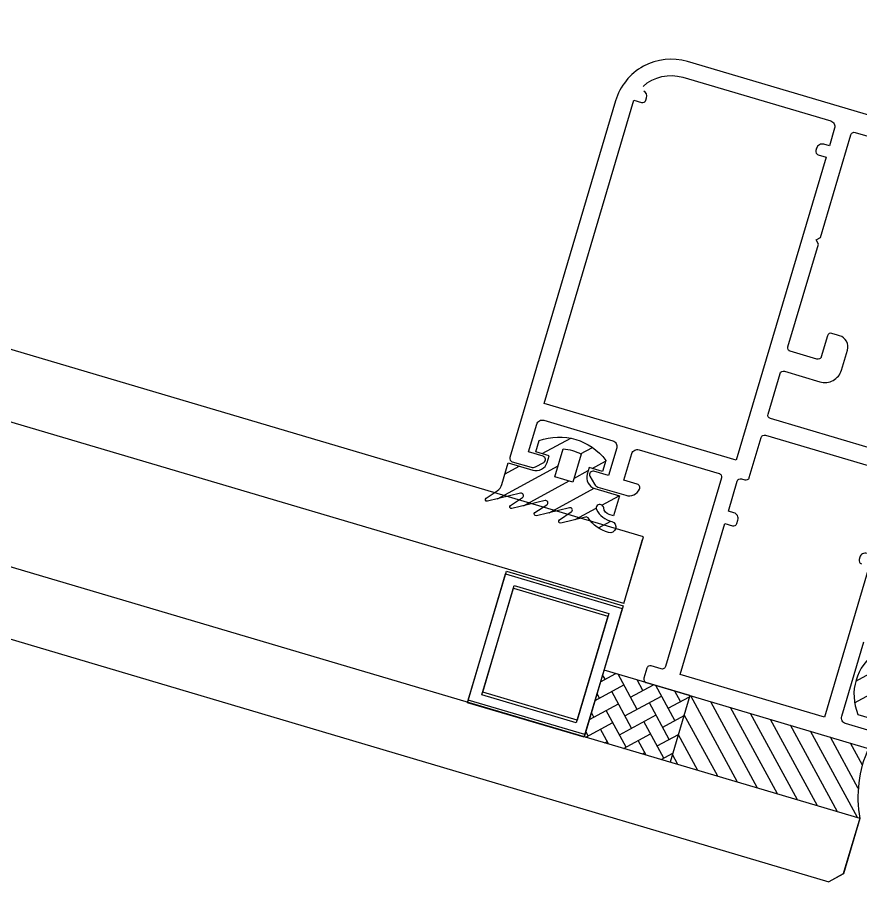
# Model space of a CAD drawing. Header units: millimetres. Extents: x 62878 to 70819, y -67946 to -61850.
# Drawn here: x 66946.26 to 66953.54, y -67000.79 to -66993.33 of the extents above; entities that cross this region are included whole.
import ezdxf

# ---------------------------------------------------------------- set-up
doc = ezdxf.new("R2010")
doc.units = ezdxf.units.MM
doc.layers.add('DOGRAMA', color=171, linetype='Continuous', lineweight=0)
doc.layers.add('DOĞRAMA-yeni', color=40, linetype='Continuous')
pattern_1 = [(28.50578, (66852.962, -66955.74952), (-0.07576304, 0.13950457), [])]

# ---------------------------------------------------------------- blocks, each defined once
blk = doc.blocks.new('SPANDREL 98')
at = {"layer": 'DOĞRAMA-yeni', "color": 122, "lineweight": -2}
for p, q in [((46272.9186, 27296.6694), (46178.747, 27268.8314)), ((46272.9925, 27296.0656), (46179.0128, 27268.2843)), ((46180.6158, 27271.26), (46186.6579, 27273.044)), ((46180.7857, 27270.6846), (46187.0662, 27272.5389)), ((46180.7857, 27270.6846), (46180.6227, 27271.2366)), ((46178.747, 27268.8314), (46178.8886, 27268.3519)), ((46178.8886, 27268.3519), (46179.0128, 27268.2843))]:
    blk.add_line(p, q, dxfattribs=at)
for points in [[(46181.1267, 27269.5295), (46182.1337, 27269.8268), (46181.8053, 27270.9393), (46180.7982, 27270.642)], [(46181.1943, 27269.6537), (46182.0095, 27269.8944), (46181.7377, 27270.8151), (46180.9225, 27270.5744)]]:
    blk.add_lwpolyline(points, close=True, dxfattribs=at)

msp = doc.modelspace()

# ---------------------------------------------------------------- hatches: boundary and pattern name
at = {"layer": 'DOGRAMA', "lineweight": -2}
h = msp.add_hatch(dxfattribs=at)
h.set_pattern_fill('ANSI31', color=256, scale=0.05, angle=-16.49422, style=0)
h.set_pattern_definition(pattern_1)
edge = h.paths.add_edge_path(flags=16)
edge.add_arc((66950.9397, -66997.4549), 0.4, 61.96883, 85.04274, ccw=False)
edge.add_line((66951.1277, -66997.1018), (66951.0562, -66997.3434))
edge.add_line((66951.0562, -66997.3434), (66950.9028, -66997.2979))
edge.add_line((66950.9028, -66997.2979), (66950.9743, -66997.0564))
edge = h.paths.add_edge_path()
edge.add_arc((66950.9397, -66997.4549), 0.5, 36.63589, 110.37568, ccw=False)
edge.add_line((66951.3409, -66997.1565), (66951.3126, -66997.2524))
edge.add_line((66951.3126, -66997.2524), (66951.1975, -66997.2183))
edge.add_line((66951.1975, -66997.2183), (66951.1805, -66997.2759))
edge.add_arc((66951.2763, -66997.3043), 0.1, 163.50578, 253.50578)
edge.add_line((66951.2479, -66997.4002), (66951.4589, -66997.4626))
edge.add_line((66951.4589, -66997.4626), (66951.4078, -66997.6352))
edge.add_line((66951.4078, -66997.6352), (66951.3699, -66997.624))
edge.add_arc((66951.3884, -66997.5617), 0.065, 185.09645, 253.50578, ccw=False)
edge.add_arc((66951.2911, -66997.5704), 0.0327, 5.09645, 198.93606)
edge.add_arc((66951.4368, -66997.4887), 0.1993, 207.58956, 257.85547)
edge.add_arc((66951.3794, -66997.7311), 0.05, -105.52206, 71.99118, ccw=False)
edge.add_arc((66951.4527, -66997.4678), 0.3233, 215.12012, 254.44643, ccw=False)
edge.add_arc((66951.1719, -66997.6653), 0.02, 35.12012, 103.50579)
edge.add_line((66951.1672, -66997.6458), (66950.9532, -66997.6972))
edge.add_arc((66950.9497, -66997.6826), 0.015, 123.50578, 283.50578, ccw=False)
edge.add_line((66950.9414, -66997.6701), (66951.0441, -66997.6022))
edge.add_arc((66951.0331, -66997.5855), 0.02, 303.50578, 463.50578)
edge.add_line((66951.0284, -66997.566), (66950.7423, -66997.6348))
edge.add_arc((66950.7388, -66997.6202), 0.015, 123.50578, 283.50578, ccw=False)
edge.add_line((66950.7305, -66997.6077), (66950.8332, -66997.5397))
edge.add_arc((66950.8221, -66997.523), 0.02, 303.50578, 463.50578)
edge.add_line((66950.8175, -66997.5036), (66950.5313, -66997.5723))
edge.add_arc((66950.5278, -66997.5577), 0.015, 123.50578, 283.50578, ccw=False)
edge.add_line((66950.5196, -66997.5452), (66950.6222, -66997.4772))
edge.add_arc((66950.6112, -66997.4606), 0.02, 303.50578, 463.50578)
edge.add_line((66950.6065, -66997.4411), (66950.3204, -66997.5098))
edge.add_arc((66950.3169, -66997.4952), 0.015, 123.50578, 283.50578, ccw=False)
edge.add_line((66950.3086, -66997.4827), (66950.4044, -66997.4193))
edge.add_arc((66950.3492, -66997.3359), 0.1, 303.50578, 343.50578)
edge.add_line((66950.4451, -66997.3643), (66950.5, -66997.1787))
edge.add_line((66950.5, -66997.1787), (66950.711, -66997.2412))
edge.add_arc((66950.7394, -66997.1453), 0.1, 253.50578, 343.50578)
edge.add_line((66950.8353, -66997.1737), (66950.8523, -66997.1161))
edge.add_line((66950.8523, -66997.1161), (66950.7372, -66997.0821))
edge.add_line((66950.7372, -66997.0821), (66950.7656, -66996.9862))
h = msp.add_hatch(dxfattribs=at)
h.set_pattern_fill('ANSI31', color=256, scale=0.05, angle=-16.49422, style=0)
h.set_pattern_definition(pattern_1)
edge = h.paths.add_edge_path(flags=16)
edge.add_arc((66954.2668, -66999.2796), 0.6683, 156.63011, 170.38146)
edge.add_line((66953.608, -66999.168), (66953.8814, -66999.2489))
edge.add_line((66953.8814, -66999.2489), (66953.9268, -66999.0955))
edge.add_line((66953.9268, -66999.0955), (66953.6534, -66999.0145))
edge = h.paths.add_edge_path()
edge.add_line((66954.0944, -66998.8114), (66953.9889, -66998.7802))
edge.add_line((66953.9889, -66998.7802), (66953.9208, -66999.0103))
edge.add_line((66953.9208, -66999.0103), (66953.7386, -66998.9563))
edge.add_line((66953.7386, -66998.9563), (66953.7727, -66998.8413))
edge.add_line((66953.7727, -66998.8413), (66953.6768, -66998.8129))
edge.add_arc((66953.9252, -66999.1785), 0.442, 124.19814, 202.81343)
edge.add_line((66953.5178, -66999.3498), (66953.6137, -66999.3782))
edge.add_line((66953.6137, -66999.3782), (66953.6478, -66999.2632))
edge.add_line((66953.6478, -66999.2632), (66953.8299, -66999.3171))
edge.add_line((66953.8299, -66999.3171), (66953.7618, -66999.5472))
edge.add_line((66953.7618, -66999.5472), (66954.7176, -66999.8396))
edge.add_arc((66954.7318, -66999.7917), 0.05, 253.50578, 426.79595)
edge.add_line((66954.7515, -66999.7457), (66954.046, -66999.4811))
edge.add_arc((66954.0804, -66999.3871), 0.1, 163.50578, 249.93106, ccw=False)
edge.add_line((66953.9845, -66999.3588), (66954.1282, -66998.8735))
edge.add_arc((66954.0802, -66998.8593), 0.05, 343.50578, 433.50578)
h = msp.add_hatch(dxfattribs=at)
h.set_pattern_fill('AR-HBONE', color=256, scale=0.03, angle=-16.49422, style=0)
h.set_pattern_definition([(28.5058, (66957.53915, -66963.45037), (0.04818257, 0.16272197), [0.36, -0.12]), (118.5058, (66957.64461, -66963.3931), (0.04818257, 0.16272197), [0.36, -0.12])])
h.paths.add_polyline_path([(66951.5661, -66999.0379), (66951.3264, -66998.9669), (66951.156, -66999.5422), (66951.8976, -66999.7618), (66952.068, -66999.1865)])
h = msp.add_hatch(dxfattribs=at)
h.set_pattern_fill('ANSI31', color=256, scale=0.04, angle=-16.49422, style=0)
h.set_pattern_definition([(118.50578, (67083.30944, -67023.95624), (0.11160365, 0.06061043), [])])
h.paths.add_polyline_path([(66952.3253, -66999.2914, 0.414214), (66952.3595, -66999.2728), (66953.6084, -66999.6426, 0.153231), (66953.5339, -67000.2463), (66952.1628, -66999.8403)])
h.paths.add_polyline_path([(66952.068, -66999.1865), (66952.3068, -66999.2572, 0.414214), (66952.3253, -66999.2914), (66952.1628, -66999.8403), (66951.8976, -66999.7618)])

# ---------------------------------------------------------------- linework, layer by layer
for p, q in [((66951.4967, -66998.3916), (66951.6671, -66997.8163)), ((66951.156, -66999.5422), (66951.3264, -66998.9669)), ((66952.068, -66999.1865), (66951.3264, -66998.9669)), ((66952.068, -66999.1865), (66951.8976, -66999.7618)), ((66952.068, -66999.1865), (66951.8976, -66999.7618)), ((66953.5339, -67000.2463), (66953.392, -67000.7257)), ((66953.392, -67000.7257), (66953.2677, -67000.7932))]:
    msp.add_line(p, q, dxfattribs=at)
at = {"layer": 'DOGRAMA', "lineweight": -2, "ltscale": 0.5}
for points in [[(66954.2332, -66994.3627), (66952.047, -66993.7154, 0.414214), (66951.4256, -66994.0529), (66950.5142, -66997.1308, 0.414214), (66950.5345, -66997.168), (66950.6968, -66997.2161, 0.19911), (66950.7349, -66997.2121), (66950.8058, -66997.1736, 0.668097), (66950.8003, -66997.1216), (66950.674, -66997.0842), (66950.745, -66996.8445, -0.414214), (66950.8072, -66996.8107), (66951.4016, -66996.9868, -0.414214), (66951.4354, -66997.0489), (66951.3644, -66997.2886), (66951.2381, -66997.2512, 0.668097), (66951.2052, -66997.2918), (66951.2437, -66997.3628, 0.198962), (66951.2735, -66997.3869), (66951.5132, -66997.4578, 0.372839), (66951.6324, -66997.4038, 0.45685), (66951.6137, -66997.3624), (66951.4986, -66997.3284), (66951.5668, -66997.0983, -0.414214), (66951.6289, -66997.0645), (66952.3193, -66997.2689, -0.414214), (66952.3395, -66997.3062), (66951.8569, -66998.9363, -0.414214), (66951.8196, -66998.9565), (66951.7333, -66998.9309, 0.414214), (66951.696, -66998.9512), (66951.6705, -66999.0375, 0.414214), (66951.6907, -66999.0748), (66953.6755, -66999.6625, 0.414214)], [(66951.6629, -66993.9284, -0.26214), (66952.0073, -66993.8496), (66953.2825, -66994.2272, -0.414214), (66953.3163, -66994.2894), (66953.2708, -66994.4428), (66953.2229, -66994.4286, 0.414214), (66953.1608, -66994.4623), (66953.1551, -66994.4815, 0.414214), (66953.1753, -66994.5188), (66953.2425, -66994.5387), (66952.4674, -66997.1563), (66950.8085, -66996.6652), (66951.5836, -66994.0475), (66951.6508, -66994.0674, 0.414214), (66951.688, -66994.0471), (66951.6937, -66994.0279, 0.361813), (66951.6684, -66993.9692)], [(66954.5071, -66997.3119), (66952.762, -66996.7951, -0.414214), (66952.7418, -66996.7578), (66952.8454, -66996.4079, -0.414214), (66952.8827, -66996.3876), (66953.1895, -66996.4785, 0.414214), (66953.3759, -66996.3772), (66953.427, -66996.2046, 0.414214), (66953.3596, -66996.0804), (66953.3404, -66996.0747), (66953.2924, -66996.0605, 0.414214), (66953.2552, -66996.0807), (66953.2012, -66996.2629, -0.414214), (66953.1639, -66996.2832), (66952.9338, -66996.215, -0.414214), (66952.9136, -66996.1777), (66953.1762, -66995.2908), (66953.1559, -66995.2535), (66953.1932, -66995.2333), (66953.4558, -66994.3463, -0.414214), (66953.4931, -66994.3261), (66953.7232, -66994.3942, -0.414214)], [(66953.6031, -66999.4846), (66953.4113, -66999.4278, -0.414214), (66953.3775, -66999.3657), (66953.5678, -66998.7232, -0.414214)]]:
    msp.add_lwpolyline(points, format="xyb", dxfattribs=at)
at = {"layer": 'DOGRAMA', "linetype": 'ByBlock', "lineweight": -2}
for points in [[(66953.6152, -66998.0698), (66953.2291, -66999.3739), (66951.9826, -66999.0048), (66952.3687, -66997.7007), (66952.4358, -66997.7206, 0.414214), (66952.4731, -66997.7004), (66952.4816, -66997.6716, 0.414214), (66952.4479, -66997.6095), (66952.4, -66997.5953), (66952.4766, -66997.3364, -0.414214), (66952.5139, -66997.3161), (66952.5427, -66997.3246, 0.414214), (66952.58, -66997.3044), (66952.6822, -66996.9592, -0.414214), (66952.7194, -66996.939), (66953.9372, -66997.2995, -0.414214)], [(66953.5957, -66997.9597, 0.414214), (66953.5335, -66997.9935), (66953.5279, -66998.0127, 0.414214), (66953.5481, -66998.05)]]:
    msp.add_lwpolyline(points, format="xyb", dxfattribs=at)
at = {"layer": 'DOGRAMA', "lineweight": -2}
for points in [[(66950.7656, -66996.9862, -0.333333), (66951.3409, -66997.1565), (66951.3126, -66997.2524), (66951.1975, -66997.2183), (66951.1805, -66997.2759, 0.414214), (66951.2479, -66997.4002), (66951.4589, -66997.4626), (66951.4078, -66997.6352), (66951.3699, -66997.624, -0.307685), (66951.3236, -66997.5674, 1.128702), (66951.2602, -66997.581, 0.222912), (66951.3948, -66997.6835, -0.978531), (66951.366, -66997.7793, -0.173298), (66951.1882, -66997.6538, 0.307572), (66951.1672, -66997.6458), (66950.9532, -66997.6972, -0.8391), (66950.9414, -66997.6701), (66951.0441, -66997.6022, 0.8391), (66951.0284, -66997.566), (66950.7423, -66997.6348, -0.8391), (66950.7305, -66997.6077), (66950.8332, -66997.5397, 0.8391), (66950.8175, -66997.5036), (66950.5313, -66997.5723, -0.8391), (66950.5196, -66997.5452), (66950.6222, -66997.4772, 0.8391), (66950.6065, -66997.4411), (66950.3204, -66997.5098, -0.8391), (66950.3086, -66997.4827), (66950.4044, -66997.4193, 0.176327), (66950.4451, -66997.3643), (66950.5, -66997.1787), (66950.711, -66997.2412, 0.414214), (66950.8353, -66997.1737), (66950.8523, -66997.1161), (66950.7372, -66997.0821)], [(66950.9743, -66997.0564, -0.101021), (66951.1277, -66997.1018), (66951.0562, -66997.3434), (66950.9028, -66997.2979)], [(66950.9743, -66997.0564, -0.101021), (66951.1277, -66997.1018), (66951.0562, -66997.3434), (66950.9028, -66997.2979)], [(66954.0944, -66998.8114), (66953.9889, -66998.7802), (66953.9208, -66999.0103), (66953.7386, -66998.9563), (66953.7727, -66998.8413), (66953.6768, -66998.8129, 0.357143), (66953.5178, -66999.3498), (66953.6137, -66999.3782), (66953.6478, -66999.2632), (66953.8299, -66999.3171), (66953.7618, -66999.5472), (66954.7176, -66999.8396, 0.943095), (66954.7515, -66999.7457), (66954.046, -66999.4811, -0.396056), (66953.9845, -66999.3588), (66954.1282, -66998.8735, 0.414214)]]:
    msp.add_lwpolyline(points, format="xyb", close=True, dxfattribs=at)
for points in [[(66951.1617, -66999.523), (66950.1549, -66999.2249), (66950.4842, -66998.1126), (66951.491, -66998.4108)], [(66951.0942, -66999.3987), (66950.2792, -66999.1574), (66950.5517, -66998.2369), (66951.3667, -66998.4782)]]:
    msp.add_lwpolyline(points, close=True, dxfattribs=at)
msp.add_arc((66954.533, -67000.0631), 1.0157, 155.54466, 190.39155, dxfattribs=at)

# ---------------------------------------------------------------- block references
at = {"layer": 'DOĞRAMA-yeni', "xscale": -1, "rotation": 359.9612925110064}
msp.add_blockref('SPANDREL 98', (113113.8477, -94300.2683), dxfattribs=at)

doc.saveas('drawing.dxf')
